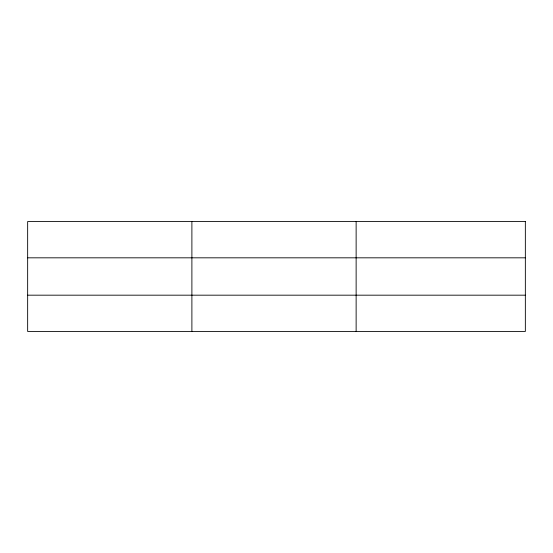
<?xml version="1.0" encoding="UTF-8"?>
<svg xmlns="http://www.w3.org/2000/svg" width="553" height="553" viewBox="0 0 553 553"><rect width="100%" height="100%" fill="white"/><g stroke="black" fill="none" stroke-linecap="round" stroke-linejoin="round"><path stroke-width="0.83" d="M191.891 221.559L191.891 331.441M356.132 221.559L356.132 331.441M27.65 257.822L525.35 257.822M27.65 295.178L525.35 295.178M525.35 221.559L525.35 331.441L27.65 331.441L27.65 221.559L525.35 221.559"/></g></svg>
